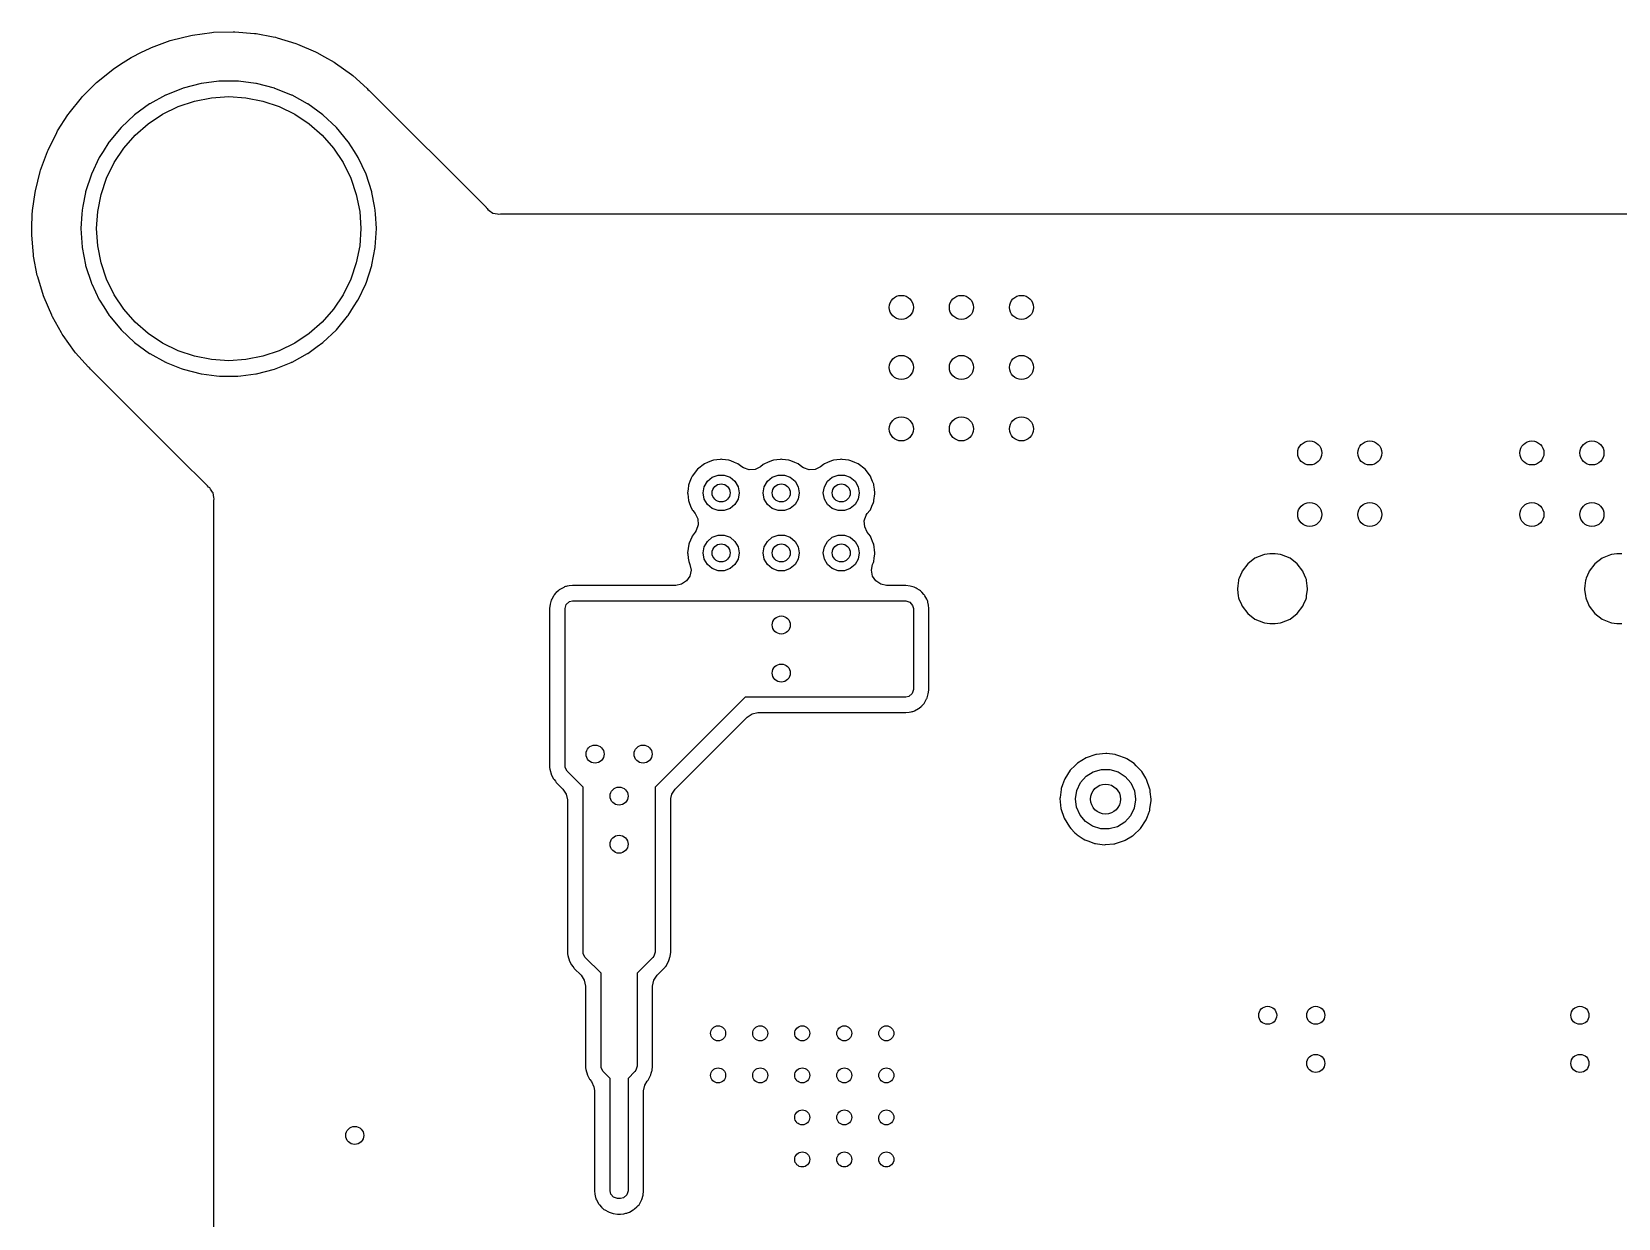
# Model space of a CAD drawing. Extents: x 0.99 to 4.24, y -7.27 to -4.02.
# Drawn here: x 1.072 to 2.112, y -4.802 to -4.024 of the extents above; entities that cross this region are included whole.
import ezdxf

# ---------------------------------------------------------------- set-up
doc = ezdxf.new("R2010")
doc.units = 0
doc.header["$MEASUREMENT"] = 0
doc.layers.add('BLACK', color=7, linetype='CONTINUOUS')

msp = doc.modelspace()

# ---------------------------------------------------------------- linework, layer by layer
at = {"layer": 'BLACK', "linetype": 'CONTINUOUS'}
for p, q in [((1.17698, -4.02661), (1.18977, -4.02487)), ((1.18977, -4.02487), (1.19084, -4.02478)), ((1.19084, -4.02478), (1.20375, -4.02443)), ((1.20375, -4.02443), (1.20482, -4.02446)), ((1.20482, -4.02446), (1.21769, -4.02551)), ((1.14328, -4.03809), (1.14926, -4.03512)), ((1.14926, -4.03512), (1.15025, -4.0347)), ((1.15025, -4.0347), (1.16236, -4.03024)), ((1.16236, -4.03024), (1.1634, -4.02993)), ((1.1634, -4.02993), (1.17592, -4.02681)), ((1.17592, -4.02681), (1.17698, -4.02661)), ((1.21769, -4.02551), (1.21876, -4.02565)), ((1.21876, -4.02565), (1.22997, -4.02781)), ((1.22997, -4.02781), (1.23143, -4.02809)), ((1.23143, -4.02809), (1.23248, -4.02835)), ((1.23248, -4.02835), (1.24482, -4.03213)), ((1.24482, -4.03213), (1.24583, -4.03251)), ((1.24583, -4.03251), (1.25769, -4.03761)), ((1.12588, -4.04834), (1.13157, -4.0447)), ((1.13157, -4.0447), (1.13676, -4.04139)), ((1.13676, -4.04139), (1.1377, -4.04086)), ((1.1377, -4.04086), (1.14328, -4.03809)), ((1.25769, -4.03761), (1.25865, -4.03809)), ((1.25865, -4.03809), (1.26355, -4.04086)), ((1.26355, -4.04086), (1.26989, -4.04444)), ((1.26989, -4.04444), (1.2708, -4.04502)), ((1.2708, -4.04502), (1.28128, -4.05255)), ((1.11495, -4.05705), (1.12501, -4.04897)), ((1.12501, -4.04897), (1.12588, -4.04834)), ((1.28128, -4.05255), (1.28212, -4.05322)), ((1.28212, -4.05322), (1.29155, -4.06168)), ((1.10502, -4.0669), (1.11414, -4.05777)), ((1.11414, -4.05777), (1.11495, -4.05705)), ((1.15929, -4.06608), (1.14918, -4.07164)), ((1.15956, -4.06593), (1.15929, -4.06608)), ((1.15929, -4.06608), (1.15929, -4.06608)), ((1.16547, -4.06359), (1.15956, -4.06593)), ((1.17058, -4.06157), (1.16547, -4.06359)), ((1.17087, -4.06146), (1.17058, -4.06157)), ((1.17058, -4.06157), (1.17058, -4.06157)), ((1.18264, -4.05843), (1.17087, -4.06146)), ((1.18295, -4.05839), (1.18264, -4.05843)), ((1.1944, -4.05695), (1.18295, -4.05839)), ((1.18295, -4.05839), (1.18295, -4.05839)), ((1.19471, -4.05691), (1.1944, -4.05695)), ((1.20687, -4.05691), (1.19471, -4.05691)), ((1.20718, -4.05695), (1.20687, -4.05691)), ((1.21862, -4.05839), (1.20718, -4.05695)), ((1.21893, -4.05843), (1.21862, -4.05839)), ((1.21862, -4.05839), (1.21862, -4.05839)), ((1.23071, -4.06146), (1.21893, -4.05843)), ((1.231, -4.06157), (1.23071, -4.06146)), ((1.23611, -4.06359), (1.231, -4.06157)), ((1.231, -4.06157), (1.231, -4.06157)), ((1.24201, -4.06593), (1.23611, -4.06359)), ((1.24229, -4.06608), (1.24201, -4.06593)), ((1.25239, -4.07164), (1.24229, -4.06608)), ((1.24229, -4.06608), (1.24229, -4.06608)), ((1.29155, -4.06168), (1.29199, -4.06234)), ((1.29199, -4.06234), (1.2928, -4.06289)), ((1.2928, -4.06289), (1.29348, -4.06356)), ((1.29348, -4.06356), (1.29352, -4.06359)), ((1.29352, -4.06359), (1.36948, -4.13955)), ((1.09621, -4.07776), (1.1043, -4.0677)), ((1.1043, -4.0677), (1.10502, -4.0669)), ((1.14891, -4.07179), (1.13907, -4.07894)), ((1.14918, -4.07164), (1.14891, -4.07179)), ((1.15748, -4.07853), (1.16764, -4.07352)), ((1.16764, -4.07352), (1.17837, -4.06988)), ((1.17837, -4.06988), (1.18948, -4.06767)), ((1.18948, -4.06767), (1.20079, -4.06693)), ((1.20079, -4.06693), (1.21209, -4.06767)), ((1.21209, -4.06767), (1.2232, -4.06988)), ((1.2232, -4.06988), (1.23393, -4.07352)), ((1.23393, -4.07352), (1.24409, -4.07853)), ((1.25267, -4.07179), (1.25239, -4.07164)), ((1.26251, -4.07894), (1.25267, -4.07179)), ((1.08863, -4.08951), (1.09539, -4.07894)), ((1.09539, -4.07894), (1.09558, -4.07864)), ((1.09558, -4.07864), (1.09621, -4.07776)), ((1.13021, -4.08726), (1.12245, -4.09663)), ((1.13907, -4.07894), (1.13021, -4.08726)), ((1.13954, -4.0923), (1.14806, -4.08483)), ((1.14806, -4.08483), (1.15748, -4.07853)), ((1.24409, -4.07853), (1.25351, -4.08483)), ((1.25351, -4.08483), (1.26203, -4.0923)), ((1.27137, -4.08726), (1.26251, -4.07894)), ((1.27912, -4.09663), (1.27137, -4.08726)), ((1.08237, -4.10202), (1.0881, -4.09045)), ((1.0881, -4.09045), (1.08863, -4.08951)), ((1.12229, -4.0969), (1.11841, -4.10301)), ((1.12245, -4.09663), (1.12229, -4.0969)), ((1.13207, -4.10082), (1.13954, -4.0923)), ((1.26203, -4.0923), (1.2695, -4.10082)), ((1.27929, -4.0969), (1.27912, -4.09663)), ((1.28317, -4.10301), (1.27929, -4.0969)), ((1.07749, -4.11512), (1.08194, -4.10301)), ((1.08194, -4.10301), (1.08237, -4.10202)), ((1.11594, -4.1069), (1.11076, -4.1179)), ((1.11841, -4.10301), (1.11594, -4.1069)), ((1.12578, -4.11024), (1.13207, -4.10082)), ((1.2695, -4.10082), (1.2758, -4.11024)), ((1.28564, -4.1069), (1.28317, -4.10301)), ((1.29081, -4.1179), (1.28564, -4.1069)), ((1.07406, -4.12868), (1.07717, -4.11615)), ((1.07717, -4.11615), (1.07749, -4.11512)), ((1.11076, -4.1179), (1.107, -4.12946)), ((1.12077, -4.1204), (1.12578, -4.11024)), ((1.2758, -4.11024), (1.28081, -4.1204)), ((1.29457, -4.12946), (1.29081, -4.1179)), ((1.07385, -4.12974), (1.07406, -4.12868)), ((1.11712, -4.13113), (1.12077, -4.1204)), ((1.28081, -4.1204), (1.28445, -4.13113)), ((1.07222, -4.14172), (1.07385, -4.12974)), ((1.10521, -4.13888), (1.10473, -4.14141)), ((1.10695, -4.12977), (1.10521, -4.13888)), ((1.107, -4.12946), (1.10695, -4.12977)), ((1.10695, -4.12977), (1.10695, -4.12977)), ((1.11491, -4.14224), (1.11712, -4.13113)), ((1.28445, -4.13113), (1.28666, -4.14224)), ((1.29463, -4.12977), (1.29457, -4.12946)), ((1.29637, -4.13888), (1.29463, -4.12977)), ((1.29463, -4.12977), (1.29463, -4.12977)), ((1.29685, -4.14141), (1.29637, -4.13888)), ((1.07176, -4.15354), (1.07202, -4.1436)), ((1.07202, -4.1436), (1.07211, -4.14252)), ((1.07211, -4.14252), (1.07222, -4.14172)), ((1.10457, -4.14388), (1.10396, -4.15354)), ((1.10471, -4.14172), (1.10457, -4.14388)), ((1.10473, -4.14141), (1.10471, -4.14172)), ((1.10471, -4.14172), (1.10471, -4.14172)), ((1.11417, -4.15354), (1.11491, -4.14224)), ((1.28666, -4.14224), (1.2874, -4.15354)), ((1.29687, -4.14172), (1.29685, -4.14141)), ((1.297, -4.14388), (1.29687, -4.14172)), ((1.29687, -4.14172), (1.29687, -4.14172)), ((1.29761, -4.15354), (1.297, -4.14388)), ((1.36948, -4.13955), (1.36951, -4.13959)), ((1.36951, -4.13959), (1.37018, -4.14027)), ((1.37018, -4.14027), (1.37073, -4.14108)), ((1.37073, -4.14108), (1.37157, -4.14164)), ((1.37157, -4.14164), (1.37157, -4.14164)), ((1.37157, -4.14164), (1.37404, -4.1433)), ((1.37404, -4.1433), (1.37697, -4.14388)), ((1.37697, -4.14388), (1.37697, -4.14388)), ((1.37697, -4.14388), (1.37795, -4.14407)), ((1.37795, -4.14407), (1.37891, -4.14388)), ((1.37891, -4.14388), (1.37987, -4.14388)), ((1.37987, -4.14388), (1.37992, -4.14388)), ((1.37992, -4.14388), (3.8563, -4.14388)), ((1.07167, -4.1565), (1.07176, -4.15354)), ((1.0717, -4.15758), (1.07167, -4.1565)), ((1.07236, -4.16568), (1.0717, -4.15758)), ((1.10396, -4.15354), (1.10473, -4.16568)), ((1.11491, -4.16485), (1.11417, -4.15354)), ((1.2874, -4.15354), (1.28666, -4.16485)), ((1.29685, -4.16568), (1.29761, -4.15354)), ((1.07275, -4.17044), (1.07236, -4.16568)), ((1.0729, -4.17151), (1.07275, -4.17044)), ((1.10473, -4.16568), (1.10478, -4.16599)), ((1.10478, -4.16599), (1.10695, -4.17732)), ((1.11712, -4.17596), (1.11491, -4.16485)), ((1.28666, -4.16485), (1.28445, -4.17596)), ((1.29463, -4.17732), (1.29679, -4.16599)), ((1.29679, -4.16599), (1.29685, -4.16568)), ((1.07533, -4.18419), (1.0729, -4.17151)), ((1.10695, -4.17732), (1.10695, -4.17732)), ((1.10695, -4.17732), (1.107, -4.17762)), ((1.107, -4.17762), (1.11076, -4.18919)), ((1.12077, -4.18669), (1.11712, -4.17596)), ((1.28445, -4.17596), (1.28081, -4.18669)), ((1.29081, -4.18919), (1.29457, -4.17762)), ((1.29457, -4.17762), (1.29463, -4.17732)), ((1.29463, -4.17732), (1.29463, -4.17732)), ((1.07559, -4.18523), (1.07533, -4.18419)), ((1.07938, -4.19757), (1.07559, -4.18523)), ((1.11076, -4.18919), (1.1109, -4.18947)), ((1.1109, -4.18947), (1.1109, -4.18947)), ((1.1109, -4.18947), (1.11098, -4.18964)), ((1.11098, -4.18964), (1.11594, -4.20019)), ((1.12578, -4.19685), (1.12077, -4.18669)), ((1.28081, -4.18669), (1.2758, -4.19685)), ((1.28564, -4.20019), (1.2906, -4.18964)), ((1.2906, -4.18964), (1.29068, -4.18947)), ((1.29068, -4.18947), (1.29081, -4.18919)), ((1.29068, -4.18947), (1.29068, -4.18947)), ((1.07975, -4.19858), (1.07938, -4.19757)), ((1.08474, -4.21019), (1.07975, -4.19858)), ((1.11594, -4.20019), (1.11611, -4.20045)), ((1.11611, -4.20045), (1.11611, -4.20045)), ((1.11611, -4.20045), (1.11887, -4.20481)), ((1.13207, -4.20627), (1.12578, -4.19685)), ((1.2758, -4.19685), (1.2695, -4.20627)), ((1.2827, -4.20481), (1.28547, -4.20045)), ((1.28547, -4.20045), (1.28564, -4.20019)), ((1.28547, -4.20045), (1.28547, -4.20045)), ((1.08485, -4.21044), (1.08474, -4.21019)), ((1.08533, -4.21141), (1.08485, -4.21044)), ((1.09122, -4.22183), (1.08533, -4.21141)), ((1.11887, -4.20481), (1.12245, -4.21046)), ((1.12245, -4.21046), (1.12265, -4.2107)), ((1.12265, -4.2107), (1.12265, -4.2107)), ((1.12265, -4.2107), (1.1229, -4.21099)), ((1.1229, -4.21099), (1.13021, -4.21982)), ((1.13954, -4.21479), (1.13207, -4.20627)), ((1.2695, -4.20627), (1.26203, -4.21479)), ((1.27137, -4.21982), (1.27868, -4.21099)), ((1.27868, -4.21099), (1.27892, -4.2107)), ((1.27892, -4.2107), (1.27912, -4.21046)), ((1.27892, -4.2107), (1.27892, -4.2107)), ((1.27912, -4.21046), (1.2827, -4.20481)), ((1.09168, -4.22264), (1.09122, -4.22183)), ((1.13021, -4.21982), (1.13907, -4.22815)), ((1.14806, -4.22226), (1.13954, -4.21479)), ((1.15748, -4.22855), (1.14806, -4.22226)), ((1.25351, -4.22226), (1.24409, -4.22855)), ((1.26203, -4.21479), (1.25351, -4.22226)), ((1.26251, -4.22815), (1.27137, -4.21982)), ((1.09226, -4.22355), (1.09168, -4.22264)), ((1.09979, -4.23403), (1.09226, -4.22355)), ((1.13907, -4.22815), (1.14891, -4.2353)), ((1.16764, -4.23356), (1.15748, -4.22855)), ((1.24409, -4.22855), (1.23393, -4.23356)), ((1.25267, -4.2353), (1.25874, -4.23088)), ((1.25874, -4.23088), (1.26251, -4.22815)), ((1.10047, -4.23487), (1.09979, -4.23403)), ((1.10893, -4.24431), (1.10047, -4.23487)), ((1.14891, -4.2353), (1.14918, -4.23545)), ((1.14918, -4.23545), (1.15929, -4.241)), ((1.15929, -4.241), (1.15929, -4.241)), ((1.15929, -4.241), (1.15956, -4.24115)), ((1.15956, -4.24115), (1.15985, -4.24127)), ((1.15985, -4.24127), (1.15985, -4.24127)), ((1.15985, -4.24127), (1.16964, -4.24514)), ((1.17837, -4.23721), (1.16764, -4.23356)), ((1.18948, -4.23942), (1.17837, -4.23721)), ((1.20079, -4.24016), (1.18948, -4.23942)), ((1.21209, -4.23942), (1.20079, -4.24016)), ((1.2232, -4.23721), (1.21209, -4.23942)), ((1.23393, -4.23356), (1.2232, -4.23721)), ((1.23194, -4.24514), (1.24172, -4.24127)), ((1.24172, -4.24127), (1.24201, -4.24115)), ((1.24172, -4.24127), (1.24172, -4.24127)), ((1.24201, -4.24115), (1.24229, -4.241)), ((1.24229, -4.241), (1.25239, -4.23545)), ((1.24229, -4.241), (1.24229, -4.241)), ((1.25239, -4.23545), (1.25267, -4.2353)), ((1.10898, -4.24426), (1.10893, -4.24431)), ((1.10908, -4.2444), (1.10898, -4.24426)), ((1.10959, -4.24474), (1.10908, -4.2444)), ((1.11013, -4.24556), (1.10959, -4.24474)), ((1.11081, -4.24624), (1.11013, -4.24556)), ((1.11084, -4.24627), (1.11081, -4.24624)), ((1.13, -4.26544), (1.11084, -4.24627)), ((1.16964, -4.24514), (1.17087, -4.24563)), ((1.17087, -4.24563), (1.18264, -4.24865)), ((1.18264, -4.24865), (1.18295, -4.24869)), ((1.18295, -4.24869), (1.18295, -4.24869)), ((1.18295, -4.24869), (1.19282, -4.24994)), ((1.19282, -4.24994), (1.19471, -4.25018)), ((1.19471, -4.25018), (1.20687, -4.25018)), ((1.20687, -4.25018), (1.20876, -4.24994)), ((1.20876, -4.24994), (1.21862, -4.24869)), ((1.21862, -4.24869), (1.21893, -4.24865)), ((1.21862, -4.24869), (1.21862, -4.24869)), ((1.21893, -4.24865), (1.23071, -4.24563)), ((1.23071, -4.24563), (1.23194, -4.24514)), ((1.16797, -4.30341), (1.13, -4.26544)), ((1.1868, -4.32223), (1.16797, -4.30341)), ((1.51732, -4.30575), (1.51465, -4.30686)), ((1.51792, -4.3055), (1.51732, -4.30575)), ((1.51732, -4.30575), (1.51732, -4.30575)), ((1.51857, -4.30542), (1.51792, -4.3055)), ((1.52297, -4.30484), (1.51857, -4.30542)), ((1.51857, -4.30542), (1.51857, -4.30542)), ((1.52362, -4.30475), (1.52297, -4.30484)), ((1.52427, -4.30484), (1.52362, -4.30475)), ((1.52867, -4.30542), (1.52427, -4.30484)), ((1.52932, -4.3055), (1.52867, -4.30542)), ((1.52867, -4.30542), (1.52867, -4.30542)), ((1.52992, -4.30575), (1.52932, -4.3055)), ((1.53246, -4.3068), (1.52992, -4.30575)), ((1.52992, -4.30575), (1.52992, -4.30575)), ((1.55669, -4.30575), (1.55402, -4.30686)), ((1.55729, -4.3055), (1.55669, -4.30575)), ((1.55669, -4.30575), (1.55669, -4.30575)), ((1.55794, -4.30542), (1.55729, -4.3055)), ((1.56234, -4.30484), (1.55794, -4.30542)), ((1.55794, -4.30542), (1.55794, -4.30542)), ((1.56299, -4.30475), (1.56234, -4.30484)), ((1.56364, -4.30484), (1.56299, -4.30475)), ((1.56804, -4.30542), (1.56364, -4.30484)), ((1.56869, -4.3055), (1.56804, -4.30542)), ((1.56804, -4.30542), (1.56804, -4.30542)), ((1.56929, -4.30575), (1.56869, -4.3055)), ((1.57183, -4.3068), (1.56929, -4.30575)), ((1.56929, -4.30575), (1.56929, -4.30575)), ((1.59606, -4.30575), (1.59339, -4.30686)), ((1.59666, -4.3055), (1.59606, -4.30575)), ((1.59606, -4.30575), (1.59606, -4.30575)), ((1.59731, -4.30542), (1.59666, -4.3055)), ((1.60172, -4.30484), (1.59731, -4.30542)), ((1.59731, -4.30542), (1.59731, -4.30542)), ((1.60236, -4.30475), (1.60172, -4.30484)), ((1.60301, -4.30484), (1.60236, -4.30475)), ((1.60741, -4.30542), (1.60301, -4.30484)), ((1.60806, -4.3055), (1.60741, -4.30542)), ((1.60741, -4.30542), (1.60741, -4.30542)), ((1.60866, -4.30575), (1.60806, -4.3055)), ((1.6112, -4.3068), (1.60866, -4.30575)), ((1.60866, -4.30575), (1.60866, -4.30575)), ((1.50455, -4.31576), (1.50402, -4.31705)), ((1.50805, -4.3112), (1.50455, -4.31576)), ((1.51261, -4.3077), (1.50805, -4.3112)), ((1.51465, -4.30686), (1.51261, -4.3077)), ((1.51772, -4.31654), (1.52157, -4.31514)), ((1.52157, -4.31514), (1.52567, -4.31514)), ((1.52567, -4.31514), (1.52953, -4.31654)), ((1.53463, -4.3077), (1.53246, -4.3068)), ((1.53724, -4.30971), (1.53463, -4.3077)), ((1.53833, -4.31043), (1.53724, -4.30971)), ((1.54201, -4.31168), (1.53833, -4.31043)), ((1.54589, -4.31143), (1.54201, -4.31168)), ((1.54937, -4.30971), (1.54589, -4.31143)), ((1.55125, -4.30827), (1.54937, -4.30971)), ((1.55198, -4.3077), (1.55125, -4.30827)), ((1.55402, -4.30686), (1.55198, -4.3077)), ((1.55709, -4.31654), (1.56094, -4.31514)), ((1.56094, -4.31514), (1.56504, -4.31514)), ((1.56504, -4.31514), (1.5689, -4.31654)), ((1.574, -4.3077), (1.57183, -4.3068)), ((1.57661, -4.30971), (1.574, -4.3077)), ((1.5777, -4.31043), (1.57661, -4.30971)), ((1.58138, -4.31168), (1.5777, -4.31043)), ((1.58526, -4.31143), (1.58138, -4.31168)), ((1.58874, -4.30971), (1.58526, -4.31143)), ((1.59062, -4.30827), (1.58874, -4.30971)), ((1.59135, -4.3077), (1.59062, -4.30827)), ((1.59339, -4.30686), (1.59135, -4.3077)), ((1.59646, -4.31654), (1.60031, -4.31514)), ((1.60031, -4.31514), (1.60441, -4.31514)), ((1.60441, -4.31514), (1.60827, -4.31654)), ((1.61337, -4.3077), (1.6112, -4.3068)), ((1.61793, -4.3112), (1.61337, -4.3077)), ((1.62143, -4.31576), (1.61793, -4.3112)), ((1.62196, -4.31705), (1.62143, -4.31576)), ((1.18683, -4.32226), (1.1868, -4.32223)), ((1.18751, -4.32294), (1.18683, -4.32226)), ((1.18833, -4.32348), (1.18751, -4.32294)), ((1.18889, -4.32432), (1.18833, -4.32348)), ((1.19026, -4.32638), (1.18889, -4.32432)), ((1.18889, -4.32432), (1.18889, -4.32432)), ((1.19054, -4.3268), (1.19026, -4.32638)), ((1.50193, -4.32432), (1.5016, -4.32677)), ((1.50227, -4.32172), (1.50193, -4.32432)), ((1.50235, -4.32107), (1.50227, -4.32172)), ((1.50227, -4.32172), (1.50227, -4.32172)), ((1.50306, -4.31938), (1.50235, -4.32107)), ((1.50402, -4.31705), (1.50306, -4.31938)), ((1.51181, -4.32677), (1.51252, -4.32273)), ((1.51252, -4.32273), (1.51457, -4.31918)), ((1.51457, -4.31918), (1.51772, -4.31654)), ((1.52953, -4.31654), (1.53267, -4.31918)), ((1.53267, -4.31918), (1.53472, -4.32273)), ((1.53472, -4.32273), (1.53543, -4.32677)), ((1.55118, -4.32677), (1.55189, -4.32273)), ((1.55189, -4.32273), (1.55394, -4.31918)), ((1.55394, -4.31918), (1.55709, -4.31654)), ((1.5689, -4.31654), (1.57204, -4.31918)), ((1.57204, -4.31918), (1.57409, -4.32273)), ((1.57409, -4.32273), (1.5748, -4.32677)), ((1.59055, -4.32677), (1.59126, -4.32273)), ((1.59126, -4.32273), (1.59331, -4.31918)), ((1.59331, -4.31918), (1.59646, -4.31654)), ((1.60827, -4.31654), (1.61141, -4.31918)), ((1.61141, -4.31918), (1.61346, -4.32273)), ((1.61346, -4.32273), (1.61417, -4.32677)), ((1.62293, -4.31938), (1.62196, -4.31705)), ((1.62363, -4.32107), (1.62293, -4.31938)), ((1.62372, -4.32172), (1.62363, -4.32107)), ((1.62406, -4.32432), (1.62372, -4.32172)), ((1.62372, -4.32172), (1.62372, -4.32172)), ((1.62438, -4.32677), (1.62406, -4.32432)), ((1.19112, -4.32972), (1.19054, -4.3268)), ((1.19132, -4.33071), (1.19112, -4.32972)), ((1.19112, -4.32972), (1.19112, -4.32972)), ((1.19112, -4.33268), (1.19113, -4.33263)), ((1.19112, -4.72942), (1.19112, -4.33268)), ((1.19113, -4.33167), (1.19132, -4.33071)), ((1.19113, -4.33263), (1.19113, -4.33167)), ((1.5016, -4.32677), (1.50169, -4.32742)), ((1.50169, -4.32742), (1.50226, -4.33179)), ((1.50226, -4.33179), (1.50235, -4.33247)), ((1.50235, -4.33247), (1.5026, -4.33307)), ((1.5026, -4.33307), (1.5026, -4.33307)), ((1.5026, -4.33307), (1.50359, -4.33545)), ((1.50359, -4.33545), (1.50455, -4.33778)), ((1.51252, -4.33081), (1.51181, -4.32677)), ((1.51457, -4.33436), (1.51252, -4.33081)), ((1.51772, -4.337), (1.51457, -4.33436)), ((1.53267, -4.33436), (1.52953, -4.337)), ((1.53472, -4.33081), (1.53267, -4.33436)), ((1.53543, -4.32677), (1.53472, -4.33081)), ((1.55189, -4.33081), (1.55118, -4.32677)), ((1.55394, -4.33436), (1.55189, -4.33081)), ((1.55709, -4.337), (1.55394, -4.33436)), ((1.57204, -4.33436), (1.5689, -4.337)), ((1.57409, -4.33081), (1.57204, -4.33436)), ((1.5748, -4.32677), (1.57409, -4.33081)), ((1.59126, -4.33081), (1.59055, -4.32677)), ((1.59331, -4.33436), (1.59126, -4.33081)), ((1.59646, -4.337), (1.59331, -4.33436)), ((1.61141, -4.33436), (1.60827, -4.337)), ((1.61346, -4.33081), (1.61141, -4.33436)), ((1.61417, -4.32677), (1.61346, -4.33081)), ((1.62143, -4.33778), (1.6224, -4.33545)), ((1.6224, -4.33545), (1.62338, -4.33307)), ((1.62338, -4.33307), (1.62363, -4.33247)), ((1.62338, -4.33307), (1.62338, -4.33307)), ((1.62363, -4.33247), (1.62372, -4.33179)), ((1.62372, -4.33179), (1.6243, -4.32742)), ((1.6243, -4.32742), (1.62438, -4.32677)), ((1.50455, -4.33778), (1.50495, -4.3383)), ((1.50495, -4.3383), (1.50656, -4.34039)), ((1.50656, -4.34039), (1.50828, -4.34388)), ((1.50828, -4.34388), (1.50853, -4.34776)), ((1.52157, -4.3384), (1.51772, -4.337)), ((1.52567, -4.3384), (1.52157, -4.3384)), ((1.52953, -4.337), (1.52567, -4.3384)), ((1.56094, -4.3384), (1.55709, -4.337)), ((1.56504, -4.3384), (1.56094, -4.3384)), ((1.5689, -4.337), (1.56504, -4.3384)), ((1.60031, -4.3384), (1.59646, -4.337)), ((1.60441, -4.3384), (1.60031, -4.3384)), ((1.60827, -4.337), (1.60441, -4.3384)), ((1.61745, -4.34516), (1.6187, -4.34148)), ((1.61771, -4.34903), (1.61745, -4.34516)), ((1.6187, -4.34148), (1.61943, -4.34039)), ((1.61943, -4.34039), (1.62103, -4.3383)), ((1.62103, -4.3383), (1.62143, -4.33778)), ((1.5043, -4.35574), (1.50268, -4.35966)), ((1.50455, -4.35513), (1.5043, -4.35574)), ((1.50656, -4.35252), (1.50455, -4.35513)), ((1.50728, -4.35144), (1.50656, -4.35252)), ((1.50853, -4.34776), (1.50728, -4.35144)), ((1.51457, -4.35855), (1.51772, -4.35591)), ((1.51772, -4.35591), (1.52157, -4.35451)), ((1.52157, -4.35451), (1.52567, -4.35451)), ((1.52567, -4.35451), (1.52953, -4.35591)), ((1.52953, -4.35591), (1.53267, -4.35855)), ((1.55394, -4.35855), (1.55709, -4.35591)), ((1.55709, -4.35591), (1.56094, -4.35451)), ((1.56094, -4.35451), (1.56504, -4.35451)), ((1.56504, -4.35451), (1.5689, -4.35591)), ((1.5689, -4.35591), (1.57204, -4.35855)), ((1.59331, -4.35855), (1.59646, -4.35591)), ((1.59646, -4.35591), (1.60031, -4.35451)), ((1.60031, -4.35451), (1.60441, -4.35451)), ((1.60441, -4.35451), (1.60827, -4.35591)), ((1.60827, -4.35591), (1.61141, -4.35855)), ((1.61943, -4.35252), (1.61771, -4.34903)), ((1.62143, -4.35513), (1.61943, -4.35252)), ((1.62168, -4.35574), (1.62143, -4.35513)), ((1.62331, -4.35966), (1.62168, -4.35574)), ((1.50235, -4.36044), (1.5016, -4.36614)), ((1.5016, -4.36614), (1.50169, -4.36679)), ((1.50169, -4.36679), (1.50206, -4.36965)), ((1.50268, -4.35966), (1.50235, -4.36044)), ((1.51181, -4.36614), (1.51252, -4.3621)), ((1.51252, -4.37018), (1.51181, -4.36614)), ((1.51252, -4.3621), (1.51457, -4.35855)), ((1.53267, -4.35855), (1.53472, -4.3621)), ((1.53472, -4.3621), (1.53543, -4.36614)), ((1.53543, -4.36614), (1.53472, -4.37018)), ((1.55118, -4.36614), (1.55189, -4.3621)), ((1.55189, -4.37018), (1.55118, -4.36614)), ((1.55189, -4.3621), (1.55394, -4.35855)), ((1.57204, -4.35855), (1.57409, -4.3621)), ((1.57409, -4.3621), (1.5748, -4.36614)), ((1.5748, -4.36614), (1.57409, -4.37018)), ((1.59055, -4.36614), (1.59126, -4.3621)), ((1.59126, -4.37018), (1.59055, -4.36614)), ((1.59126, -4.3621), (1.59331, -4.35855)), ((1.61141, -4.35855), (1.61346, -4.3621)), ((1.61346, -4.3621), (1.61417, -4.36614)), ((1.61417, -4.36614), (1.61346, -4.37018)), ((1.62363, -4.36044), (1.62331, -4.35966)), ((1.62438, -4.36614), (1.62363, -4.36044)), ((1.62392, -4.36965), (1.6243, -4.36679)), ((1.6243, -4.36679), (1.62438, -4.36614)), ((1.87908, -4.36735), (1.87353, -4.36965)), ((1.87973, -4.36726), (1.87908, -4.36735)), ((1.88322, -4.3668), (1.87973, -4.36726)), ((1.87973, -4.36726), (1.87973, -4.36726)), ((1.88354, -4.36676), (1.88322, -4.3668)), ((1.88322, -4.3668), (1.88322, -4.3668)), ((1.88653, -4.36676), (1.88354, -4.36676)), ((1.88686, -4.3668), (1.88653, -4.36676)), ((1.89035, -4.36726), (1.88686, -4.3668)), ((1.88686, -4.3668), (1.88686, -4.3668)), ((1.891, -4.36735), (1.89035, -4.36726)), ((1.89035, -4.36726), (1.89035, -4.36726)), ((1.89655, -4.36965), (1.891, -4.36735)), ((2.10664, -4.36735), (2.10109, -4.36965)), ((2.10729, -4.36726), (2.10664, -4.36735)), ((2.11078, -4.3668), (2.10729, -4.36726)), ((2.10729, -4.36726), (2.10729, -4.36726)), ((2.1111, -4.36676), (2.11078, -4.3668)), ((2.11078, -4.3668), (2.11078, -4.3668)), ((2.11409, -4.36676), (2.1111, -4.36676)), ((1.50206, -4.36965), (1.50235, -4.37184)), ((1.50235, -4.37184), (1.5026, -4.37244)), ((1.5026, -4.37244), (1.5031, -4.37365)), ((1.5031, -4.37365), (1.50386, -4.37746)), ((1.50386, -4.37746), (1.5031, -4.38127)), ((1.51457, -4.37373), (1.51252, -4.37018)), ((1.51772, -4.37637), (1.51457, -4.37373)), ((1.52157, -4.37777), (1.51772, -4.37637)), ((1.52567, -4.37777), (1.52157, -4.37777)), ((1.52953, -4.37637), (1.52567, -4.37777)), ((1.53267, -4.37373), (1.52953, -4.37637)), ((1.53472, -4.37018), (1.53267, -4.37373)), ((1.55394, -4.37373), (1.55189, -4.37018)), ((1.55709, -4.37637), (1.55394, -4.37373)), ((1.56094, -4.37777), (1.55709, -4.37637)), ((1.56504, -4.37777), (1.56094, -4.37777)), ((1.5689, -4.37637), (1.56504, -4.37777)), ((1.57204, -4.37373), (1.5689, -4.37637)), ((1.57409, -4.37018), (1.57204, -4.37373)), ((1.59331, -4.37373), (1.59126, -4.37018)), ((1.59646, -4.37637), (1.59331, -4.37373)), ((1.60031, -4.37777), (1.59646, -4.37637)), ((1.60441, -4.37777), (1.60031, -4.37777)), ((1.60827, -4.37637), (1.60441, -4.37777)), ((1.61141, -4.37373), (1.60827, -4.37637)), ((1.61346, -4.37018), (1.61141, -4.37373)), ((1.62212, -4.37746), (1.62288, -4.37365)), ((1.62288, -4.38127), (1.62212, -4.37746)), ((1.62288, -4.37365), (1.62338, -4.37244)), ((1.62338, -4.37244), (1.62363, -4.37184)), ((1.62363, -4.37184), (1.62392, -4.36965)), ((1.86511, -4.37807), (1.86486, -4.37867)), ((1.86877, -4.3733), (1.86511, -4.37807)), ((1.87353, -4.36965), (1.86877, -4.3733)), ((1.90131, -4.3733), (1.89655, -4.36965)), ((1.90497, -4.37807), (1.90131, -4.3733)), ((1.90522, -4.37867), (1.90497, -4.37807)), ((2.09267, -4.37807), (2.09242, -4.37867)), ((2.09633, -4.3733), (2.09267, -4.37807)), ((2.10109, -4.36965), (2.09633, -4.3733)), ((1.42039, -4.3887), (1.41789, -4.39012)), ((1.42093, -4.38839), (1.42039, -4.3887)), ((1.42039, -4.3887), (1.42039, -4.3887)), ((1.42153, -4.38823), (1.42093, -4.38839)), ((1.42168, -4.38819), (1.42153, -4.38823)), ((1.42153, -4.38823), (1.42153, -4.38823)), ((1.42199, -4.3881), (1.42168, -4.38819)), ((1.42212, -4.38807), (1.42199, -4.3881)), ((1.42276, -4.38794), (1.42212, -4.38807)), ((1.42212, -4.38807), (1.42212, -4.38807)), ((1.42405, -4.38765), (1.42276, -4.38794)), ((1.42622, -4.38742), (1.42405, -4.38765)), ((1.4939, -4.38742), (1.42622, -4.38742)), ((1.49771, -4.38666), (1.4939, -4.38742)), ((1.50094, -4.3845), (1.49771, -4.38666)), ((1.5031, -4.38127), (1.50094, -4.3845)), ((1.62504, -4.3845), (1.62288, -4.38127)), ((1.62827, -4.38666), (1.62504, -4.3845)), ((1.63208, -4.38742), (1.62827, -4.38666)), ((1.64465, -4.38742), (1.63208, -4.38742)), ((1.64752, -4.38784), (1.64465, -4.38742)), ((1.65021, -4.38862), (1.64752, -4.38784)), ((1.65064, -4.38885), (1.65021, -4.38862)), ((1.65142, -4.38926), (1.65064, -4.38885)), ((1.65064, -4.38885), (1.65064, -4.38885)), ((1.86228, -4.38765), (1.86203, -4.38958)), ((1.86273, -4.38427), (1.86228, -4.38765)), ((1.86281, -4.38362), (1.86273, -4.38427)), ((1.86273, -4.38427), (1.86273, -4.38427)), ((1.86316, -4.38277), (1.86281, -4.38362)), ((1.86486, -4.37867), (1.86316, -4.38277)), ((1.90692, -4.38277), (1.90522, -4.37867)), ((1.90727, -4.38362), (1.90692, -4.38277)), ((1.90735, -4.38427), (1.90727, -4.38362)), ((1.9078, -4.38765), (1.90735, -4.38427)), ((1.90735, -4.38427), (1.90735, -4.38427)), ((1.90805, -4.38958), (1.9078, -4.38765)), ((2.08984, -4.38765), (2.08959, -4.38958)), ((2.09029, -4.38427), (2.08984, -4.38765)), ((2.09037, -4.38362), (2.09029, -4.38427)), ((2.09029, -4.38427), (2.09029, -4.38427)), ((2.09072, -4.38277), (2.09037, -4.38362)), ((2.09242, -4.37867), (2.09072, -4.38277)), ((1.41224, -4.39704), (1.41146, -4.39972)), ((1.41252, -4.39652), (1.41224, -4.39704)), ((1.41362, -4.3944), (1.41252, -4.39652)), ((1.41409, -4.39351), (1.41362, -4.3944)), ((1.41513, -4.39243), (1.41409, -4.39351)), ((1.4152, -4.39236), (1.41513, -4.39243)), ((1.41536, -4.3922), (1.4152, -4.39236)), ((1.4152, -4.39236), (1.4152, -4.39236)), ((1.41552, -4.39205), (1.41536, -4.3922)), ((1.41553, -4.39205), (1.41552, -4.39205)), ((1.4171, -4.39069), (1.41553, -4.39205)), ((1.41747, -4.39036), (1.4171, -4.39069)), ((1.41789, -4.39012), (1.41747, -4.39036)), ((1.41789, -4.39012), (1.41789, -4.39012)), ((1.42205, -4.39992), (1.42416, -4.39809)), ((1.42416, -4.39809), (1.42622, -4.39764)), ((1.42622, -4.39764), (1.64465, -4.39764)), ((1.64465, -4.39764), (1.64733, -4.39843)), ((1.64733, -4.39843), (1.64916, -4.40054)), ((1.65203, -4.38958), (1.65142, -4.38926)), ((1.65374, -4.39047), (1.65203, -4.38958)), ((1.65425, -4.39096), (1.65374, -4.39047)), ((1.65489, -4.39158), (1.65425, -4.39096)), ((1.65425, -4.39096), (1.65425, -4.39096)), ((1.65505, -4.39173), (1.65489, -4.39158)), ((1.65489, -4.39158), (1.65489, -4.39158)), ((1.65519, -4.3919), (1.65505, -4.39173)), ((1.65656, -4.39348), (1.65519, -4.3919)), ((1.65519, -4.3919), (1.65519, -4.3919)), ((1.65688, -4.39385), (1.65656, -4.39348)), ((1.65712, -4.39427), (1.65688, -4.39385)), ((1.65841, -4.39653), (1.65712, -4.39427)), ((1.65712, -4.39427), (1.65712, -4.39427)), ((1.65885, -4.39731), (1.65841, -4.39653)), ((1.65902, -4.39791), (1.65885, -4.39731)), ((1.65906, -4.39806), (1.65902, -4.39791)), ((1.65902, -4.39791), (1.65902, -4.39791)), ((1.65914, -4.39837), (1.65906, -4.39806)), ((1.65959, -4.40043), (1.65914, -4.39837)), ((1.86203, -4.38958), (1.86211, -4.39022)), ((1.86211, -4.39022), (1.86264, -4.39422)), ((1.86264, -4.39422), (1.86281, -4.39553)), ((1.86281, -4.39553), (1.86306, -4.39614)), ((1.86306, -4.39614), (1.86306, -4.39614)), ((1.86306, -4.39614), (1.86462, -4.39989)), ((1.90546, -4.39989), (1.90702, -4.39614)), ((1.90702, -4.39614), (1.90727, -4.39553)), ((1.90702, -4.39614), (1.90702, -4.39614)), ((1.90727, -4.39553), (1.90744, -4.39422)), ((1.90744, -4.39422), (1.90797, -4.39022)), ((1.90797, -4.39022), (1.90805, -4.38958)), ((2.08959, -4.38958), (2.08967, -4.39022)), ((2.08967, -4.39022), (2.0902, -4.39422)), ((2.0902, -4.39422), (2.09037, -4.39553)), ((2.09037, -4.39553), (2.09062, -4.39614)), ((2.09062, -4.39614), (2.09062, -4.39614)), ((2.09062, -4.39614), (2.09218, -4.39989)), ((1.41146, -4.39972), (1.41104, -4.4026)), ((1.41104, -4.4026), (1.41104, -4.50582)), ((1.42126, -4.4026), (1.42205, -4.39992)), ((1.42126, -4.50582), (1.42126, -4.4026)), ((1.64916, -4.40054), (1.64961, -4.4026)), ((1.64961, -4.4026), (1.64961, -4.45567)), ((1.65982, -4.4026), (1.65959, -4.40043)), ((1.65982, -4.45567), (1.65982, -4.4026)), ((1.86462, -4.39989), (1.86511, -4.40108)), ((1.86511, -4.40108), (1.86877, -4.40585)), ((1.86877, -4.40585), (1.87353, -4.4095)), ((1.87353, -4.4095), (1.87908, -4.4118)), ((1.891, -4.4118), (1.89655, -4.4095)), ((1.89655, -4.4095), (1.90131, -4.40585)), ((1.90131, -4.40585), (1.90497, -4.40108)), ((1.90497, -4.40108), (1.90546, -4.39989)), ((2.09218, -4.39989), (2.09267, -4.40108)), ((2.09267, -4.40108), (2.09633, -4.40585)), ((2.09633, -4.40585), (2.10109, -4.4095)), ((2.10109, -4.4095), (2.10664, -4.4118)), ((1.87908, -4.4118), (1.87973, -4.41189)), ((1.87973, -4.41189), (1.87973, -4.41189)), ((1.87973, -4.41189), (1.88322, -4.41235)), ((1.88322, -4.41235), (1.88322, -4.41235)), ((1.88322, -4.41235), (1.88354, -4.41239)), ((1.88354, -4.41239), (1.88653, -4.41239)), ((1.88653, -4.41239), (1.88686, -4.41235)), ((1.88686, -4.41235), (1.89035, -4.41189)), ((1.88686, -4.41235), (1.88686, -4.41235)), ((1.89035, -4.41189), (1.891, -4.4118)), ((1.89035, -4.41189), (1.89035, -4.41189)), ((2.10664, -4.4118), (2.10729, -4.41189)), ((2.10729, -4.41189), (2.10729, -4.41189)), ((2.10729, -4.41189), (2.11078, -4.41235)), ((2.11078, -4.41235), (2.11078, -4.41235)), ((2.11078, -4.41235), (2.1111, -4.41239)), ((2.1111, -4.41239), (2.11409, -4.41239)), ((1.53937, -4.46063), (1.48031, -4.51969)), ((1.64465, -4.46063), (1.53937, -4.46063)), ((1.64671, -4.46018), (1.64465, -4.46063)), ((1.64882, -4.45835), (1.64671, -4.46018)), ((1.64961, -4.45567), (1.64882, -4.45835)), ((1.65829, -4.46186), (1.65839, -4.46166)), ((1.65839, -4.46166), (1.65862, -4.46123)), ((1.65839, -4.46166), (1.65839, -4.46166)), ((1.65862, -4.46123), (1.65941, -4.45855)), ((1.65941, -4.45855), (1.65976, -4.45613)), ((1.65976, -4.45613), (1.65977, -4.45602)), ((1.65977, -4.45602), (1.65982, -4.45567)), ((1.54068, -4.47376), (1.54392, -4.4716)), ((1.54392, -4.4716), (1.54773, -4.47085)), ((1.54773, -4.47085), (1.64465, -4.47085)), ((1.64465, -4.47085), (1.64682, -4.47061)), ((1.64682, -4.47061), (1.64811, -4.47033)), ((1.64811, -4.47033), (1.64875, -4.47019)), ((1.64875, -4.47019), (1.64888, -4.47016)), ((1.64875, -4.47019), (1.64875, -4.47019)), ((1.64888, -4.47016), (1.64922, -4.47007)), ((1.64922, -4.47007), (1.64933, -4.47004)), ((1.64933, -4.47004), (1.64993, -4.46988)), ((1.64933, -4.47004), (1.64933, -4.47004)), ((1.64993, -4.46988), (1.65047, -4.46957)), ((1.65047, -4.46957), (1.65297, -4.46814)), ((1.65047, -4.46957), (1.65047, -4.46957)), ((1.65297, -4.46814), (1.6534, -4.4679)), ((1.65297, -4.46814), (1.65297, -4.46814)), ((1.6534, -4.4679), (1.65472, -4.46675)), ((1.65472, -4.46675), (1.65534, -4.46622)), ((1.65534, -4.46622), (1.65551, -4.46607)), ((1.65534, -4.46622), (1.65534, -4.46622)), ((1.65551, -4.46607), (1.65566, -4.46591)), ((1.65566, -4.46591), (1.65628, -4.46527)), ((1.65566, -4.46591), (1.65566, -4.46591)), ((1.65628, -4.46527), (1.65677, -4.46476)), ((1.65628, -4.46527), (1.65628, -4.46527)), ((1.65677, -4.46476), (1.65829, -4.46186)), ((1.49345, -4.521), (1.54068, -4.47376)), ((1.76286, -4.50051), (1.75719, -4.504)), ((1.76917, -4.49836), (1.76286, -4.50051)), ((1.76973, -4.49831), (1.76917, -4.49836)), ((1.77356, -4.4979), (1.76973, -4.49831)), ((1.76973, -4.49831), (1.76973, -4.49831)), ((1.7758, -4.49767), (1.77356, -4.4979)), ((1.77635, -4.49773), (1.7758, -4.49767)), ((1.78186, -4.49839), (1.77635, -4.49773)), ((1.77635, -4.49773), (1.77635, -4.49773)), ((1.78242, -4.49846), (1.78186, -4.49839)), ((1.78186, -4.49839), (1.78186, -4.49839)), ((1.78294, -4.49864), (1.78242, -4.49846)), ((1.78355, -4.49886), (1.78294, -4.49864)), ((1.78294, -4.49864), (1.78294, -4.49864)), ((1.78869, -4.50069), (1.78355, -4.49886)), ((1.78916, -4.50099), (1.78869, -4.50069)), ((1.7895, -4.5012), (1.78916, -4.50099)), ((1.78916, -4.50099), (1.78916, -4.50099)), ((1.79432, -4.50426), (1.7895, -4.5012)), ((1.41104, -4.50582), (1.4111, -4.50691)), ((1.4111, -4.50691), (1.41122, -4.50797)), ((1.41122, -4.50797), (1.41241, -4.51177)), ((1.41241, -4.51177), (1.41375, -4.51422)), ((1.42137, -4.50687), (1.42126, -4.50582)), ((1.42271, -4.50933), (1.42137, -4.50687)), ((1.43307, -4.51969), (1.42271, -4.50933)), ((1.75243, -4.50867), (1.74882, -4.51427)), ((1.7556, -4.50556), (1.75243, -4.50867)), ((1.75679, -4.50439), (1.7556, -4.50556)), ((1.75719, -4.504), (1.75679, -4.50439)), ((1.75679, -4.50439), (1.75679, -4.50439)), ((1.75914, -4.51675), (1.76283, -4.51257)), ((1.76283, -4.51257), (1.76755, -4.50959)), ((1.76755, -4.50959), (1.77292, -4.50806)), ((1.77292, -4.50806), (1.7785, -4.50809)), ((1.7785, -4.50809), (1.78385, -4.50969)), ((1.78385, -4.50969), (1.78853, -4.51273)), ((1.78853, -4.51273), (1.79217, -4.51695)), ((1.79573, -4.50569), (1.79432, -4.50426)), ((1.79831, -4.50828), (1.79573, -4.50569)), ((1.79902, -4.50899), (1.79831, -4.50828)), ((1.79931, -4.50946), (1.79902, -4.50899)), ((1.80209, -4.51391), (1.79931, -4.50946)), ((1.41375, -4.51422), (1.41406, -4.51464)), ((1.41406, -4.51464), (1.41495, -4.51584)), ((1.41495, -4.51584), (1.41549, -4.51655)), ((1.41549, -4.51655), (1.41994, -4.521)), ((1.41994, -4.521), (1.4221, -4.52423)), ((1.43307, -4.62787), (1.43307, -4.51969)), ((1.48031, -4.51969), (1.48031, -4.62787)), ((1.49129, -4.52423), (1.49345, -4.521)), ((1.74645, -4.52118), (1.74578, -4.52648)), ((1.74654, -4.52053), (1.74645, -4.52118)), ((1.7474, -4.51814), (1.74654, -4.52053)), ((1.74862, -4.51479), (1.7474, -4.51814)), ((1.74882, -4.51427), (1.74862, -4.51479)), ((1.74862, -4.51479), (1.74862, -4.51479)), ((1.75591, -4.52732), (1.75677, -4.5218)), ((1.75677, -4.5218), (1.75914, -4.51675)), ((1.79217, -4.51695), (1.79448, -4.52203)), ((1.79448, -4.52203), (1.79528, -4.52756)), ((1.80255, -4.51464), (1.80209, -4.51391)), ((1.80474, -4.52094), (1.80255, -4.51464)), ((1.8048, -4.52149), (1.80474, -4.52094)), ((1.80495, -4.52285), (1.8048, -4.52149)), ((1.8048, -4.52149), (1.8048, -4.52149)), ((1.80548, -4.52756), (1.80495, -4.52285)), ((1.4221, -4.52423), (1.42285, -4.52804)), ((1.42285, -4.52804), (1.42285, -4.62787)), ((1.49053, -4.52804), (1.49071, -4.52714)), ((1.49053, -4.62787), (1.49053, -4.52804)), ((1.49071, -4.52714), (1.49129, -4.52423)), ((1.74578, -4.52648), (1.7457, -4.52714)), ((1.7457, -4.52714), (1.74635, -4.53377)), ((1.74635, -4.53377), (1.74845, -4.5401)), ((1.75663, -4.53285), (1.75591, -4.52732)), ((1.75888, -4.53796), (1.75663, -4.53285)), ((1.79434, -4.53354), (1.79191, -4.53857)), ((1.79527, -4.52804), (1.79434, -4.53354)), ((1.79528, -4.52756), (1.79527, -4.52804)), ((1.80454, -4.53499), (1.80472, -4.53377)), ((1.80472, -4.53377), (1.80543, -4.5287)), ((1.80543, -4.5287), (1.80547, -4.52839)), ((1.80543, -4.5287), (1.80543, -4.5287)), ((1.80547, -4.52839), (1.80548, -4.52756)), ((1.74845, -4.5401), (1.75191, -4.5458)), ((1.76247, -4.54223), (1.75888, -4.53796)), ((1.76712, -4.54533), (1.76247, -4.54223)), ((1.78816, -4.5427), (1.78341, -4.54563)), ((1.79191, -4.53857), (1.78816, -4.5427)), ((1.79849, -4.54677), (1.80218, -4.54122)), ((1.80218, -4.54122), (1.80304, -4.53895)), ((1.80304, -4.53895), (1.80435, -4.53551)), ((1.80435, -4.53551), (1.80454, -4.53499)), ((1.80435, -4.53551), (1.80435, -4.53551)), ((1.75191, -4.5458), (1.75285, -4.54677)), ((1.75285, -4.54677), (1.75556, -4.54958)), ((1.75556, -4.54958), (1.75654, -4.55059)), ((1.75654, -4.55059), (1.757, -4.5509)), ((1.757, -4.5509), (1.757, -4.5509)), ((1.757, -4.5509), (1.76098, -4.5535)), ((1.76098, -4.5535), (1.76211, -4.55424)), ((1.76211, -4.55424), (1.76403, -4.55495)), ((1.76403, -4.55495), (1.76784, -4.55637)), ((1.77244, -4.54699), (1.76712, -4.54533)), ((1.77802, -4.54709), (1.77244, -4.54699)), ((1.78341, -4.54563), (1.77802, -4.54709)), ((1.78213, -4.55667), (1.78741, -4.55495)), ((1.78741, -4.55495), (1.78794, -4.55478)), ((1.78741, -4.55495), (1.78741, -4.55495)), ((1.78794, -4.55478), (1.78842, -4.5545)), ((1.78842, -4.5545), (1.79319, -4.55165)), ((1.78842, -4.5545), (1.78842, -4.5545)), ((1.79319, -4.55165), (1.79366, -4.55137)), ((1.79366, -4.55137), (1.7943, -4.55076)), ((1.7943, -4.55076), (1.79809, -4.54716)), ((1.79809, -4.54716), (1.79849, -4.54677)), ((1.76784, -4.55637), (1.76784, -4.55637)), ((1.76784, -4.55637), (1.76836, -4.55656)), ((1.76836, -4.55656), (1.76891, -4.55664)), ((1.76891, -4.55664), (1.76891, -4.55664)), ((1.76891, -4.55664), (1.77023, -4.55681)), ((1.77023, -4.55681), (1.77496, -4.55745)), ((1.77496, -4.55745), (1.77552, -4.55739)), ((1.77552, -4.55739), (1.78105, -4.55689)), ((1.77552, -4.55739), (1.77552, -4.55739)), ((1.78105, -4.55689), (1.7816, -4.55684)), ((1.78105, -4.55689), (1.78105, -4.55689)), ((1.7816, -4.55684), (1.78213, -4.55667)), ((1.78213, -4.55667), (1.78213, -4.55667)), ((1.42285, -4.62787), (1.42286, -4.628)), ((1.42286, -4.628), (1.42286, -4.628)), ((1.42286, -4.628), (1.4229, -4.62865)), ((1.43318, -4.62892), (1.43307, -4.62787)), ((1.48031, -4.62787), (1.47953, -4.63055)), ((1.49012, -4.63074), (1.49053, -4.62787)), ((1.4229, -4.62865), (1.42291, -4.62896)), ((1.42291, -4.62896), (1.42303, -4.63001)), ((1.42303, -4.63001), (1.42422, -4.63382)), ((1.42422, -4.63382), (1.42556, -4.63627)), ((1.42556, -4.63627), (1.42636, -4.63734)), ((1.42636, -4.63734), (1.42694, -4.63812)), ((1.42694, -4.63812), (1.4273, -4.6386)), ((1.4273, -4.6386), (1.43175, -4.64305)), ((1.43452, -4.63137), (1.43318, -4.62892)), ((1.44488, -4.64173), (1.43452, -4.63137)), ((1.47886, -4.63137), (1.4685, -4.64173)), ((1.47953, -4.63055), (1.47886, -4.63137)), ((1.48164, -4.64305), (1.48609, -4.6386)), ((1.48609, -4.6386), (1.48682, -4.63779)), ((1.48682, -4.63779), (1.48691, -4.63767)), ((1.48691, -4.63767), (1.48718, -4.63734)), ((1.48718, -4.63734), (1.48748, -4.63696)), ((1.48718, -4.63734), (1.48718, -4.63734)), ((1.48748, -4.63696), (1.48933, -4.63343)), ((1.48933, -4.63343), (1.48955, -4.63269)), ((1.48955, -4.63269), (1.49002, -4.63109)), ((1.49002, -4.63109), (1.49012, -4.63074)), ((1.43175, -4.64305), (1.43391, -4.64628)), ((1.43391, -4.64628), (1.43467, -4.65009)), ((1.44488, -4.70267), (1.44488, -4.64173)), ((1.4685, -4.64173), (1.4685, -4.70267)), ((1.47872, -4.65009), (1.47948, -4.64628)), ((1.47948, -4.64628), (1.48164, -4.64305)), ((1.43467, -4.65009), (1.43467, -4.70267)), ((1.47872, -4.70267), (1.47872, -4.65009)), ((1.43467, -4.70267), (1.43472, -4.70376)), ((1.43472, -4.70376), (1.43484, -4.70482)), ((1.43484, -4.70482), (1.43603, -4.70862)), ((1.43603, -4.70862), (1.43737, -4.71107)), ((1.43737, -4.71107), (1.43758, -4.71136)), ((1.43758, -4.71136), (1.43758, -4.71136)), ((1.43758, -4.71136), (1.43858, -4.7127)), ((1.445, -4.70372), (1.44488, -4.70267)), ((1.44633, -4.70618), (1.445, -4.70372)), ((1.45079, -4.71063), (1.44633, -4.70618)), ((1.45079, -4.78441), (1.45079, -4.71063)), ((1.46705, -4.70618), (1.4626, -4.71063)), ((1.4626, -4.71063), (1.4626, -4.78441)), ((1.46772, -4.70535), (1.46705, -4.70618)), ((1.4685, -4.70267), (1.46772, -4.70535)), ((1.47567, -4.71176), (1.47752, -4.70823)), ((1.47752, -4.70823), (1.47779, -4.70731)), ((1.47779, -4.70731), (1.47821, -4.70589)), ((1.47821, -4.70589), (1.47831, -4.70555)), ((1.47831, -4.70555), (1.47872, -4.70267)), ((1.43858, -4.7127), (1.44026, -4.7162)), ((1.44026, -4.7162), (1.44057, -4.71867)), ((1.44057, -4.71867), (1.44057, -4.78441)), ((1.47281, -4.71882), (1.47357, -4.71501)), ((1.47281, -4.78441), (1.47281, -4.71882)), ((1.47357, -4.71501), (1.47502, -4.71257)), ((1.47502, -4.71257), (1.47536, -4.71214)), ((1.47536, -4.71214), (1.47567, -4.71176)), ((1.47536, -4.71214), (1.47536, -4.71214)), ((1.19112, -4.93283), (1.19112, -4.72942)), ((1.44057, -4.78441), (1.4408, -4.78658)), ((1.4408, -4.78658), (1.44125, -4.78864)), ((1.44125, -4.78864), (1.44129, -4.78877)), ((1.44129, -4.78877), (1.44137, -4.78909)), ((1.44137, -4.78909), (1.44154, -4.7897)), ((1.44154, -4.7897), (1.44185, -4.79024)), ((1.44185, -4.79024), (1.44185, -4.79024)), ((1.44185, -4.79024), (1.44327, -4.79274)), ((1.44327, -4.79274), (1.44327, -4.79274)), ((1.44327, -4.79274), (1.44351, -4.79316)), ((1.44351, -4.79316), (1.44383, -4.79353)), ((1.44383, -4.79353), (1.4452, -4.7951)), ((1.45124, -4.78647), (1.45079, -4.78441)), ((1.45307, -4.78858), (1.45124, -4.78647)), ((1.45575, -4.78937), (1.45307, -4.78858)), ((1.45764, -4.78937), (1.45575, -4.78937)), ((1.4597, -4.78892), (1.45764, -4.78937)), ((1.46181, -4.78709), (1.4597, -4.78892)), ((1.4626, -4.78441), (1.46181, -4.78709)), ((1.46866, -4.79465), (1.46927, -4.79401)), ((1.46927, -4.79401), (1.46977, -4.7935)), ((1.46927, -4.79401), (1.46927, -4.79401)), ((1.46977, -4.7935), (1.47117, -4.79081)), ((1.47117, -4.79081), (1.47139, -4.7904)), ((1.47139, -4.7904), (1.47161, -4.78997)), ((1.47139, -4.7904), (1.47139, -4.7904)), ((1.47161, -4.78997), (1.4724, -4.78729)), ((1.4724, -4.78729), (1.47281, -4.78441)), ((1.4452, -4.7951), (1.4452, -4.7951)), ((1.4452, -4.7951), (1.44534, -4.79527)), ((1.44534, -4.79527), (1.4455, -4.79543)), ((1.4455, -4.79543), (1.44551, -4.79543)), ((1.44551, -4.79543), (1.44607, -4.79597)), ((1.44607, -4.79597), (1.44666, -4.79654)), ((1.44666, -4.79654), (1.44729, -4.79687)), ((1.44729, -4.79687), (1.44975, -4.79816)), ((1.44975, -4.79816), (1.44975, -4.79816)), ((1.44975, -4.79816), (1.45019, -4.79839)), ((1.45019, -4.79839), (1.45287, -4.79917)), ((1.45287, -4.79917), (1.45575, -4.79959)), ((1.45575, -4.79959), (1.45764, -4.79959)), ((1.45764, -4.79959), (1.45981, -4.79935)), ((1.45981, -4.79935), (1.46111, -4.79907)), ((1.46111, -4.79907), (1.46174, -4.79893)), ((1.46174, -4.79893), (1.46187, -4.7989)), ((1.46174, -4.79893), (1.46174, -4.79893)), ((1.46187, -4.7989), (1.46218, -4.79882)), ((1.46218, -4.79882), (1.46232, -4.79878)), ((1.46232, -4.79878), (1.46292, -4.79862)), ((1.46232, -4.79878), (1.46232, -4.79878)), ((1.46292, -4.79862), (1.46347, -4.79831)), ((1.46347, -4.79831), (1.46596, -4.79689)), ((1.46347, -4.79831), (1.46347, -4.79831)), ((1.46596, -4.79688), (1.46639, -4.79664)), ((1.46596, -4.79689), (1.46596, -4.79688)), ((1.46639, -4.79664), (1.46686, -4.79623)), ((1.46686, -4.79623), (1.46833, -4.79496)), ((1.46833, -4.79496), (1.4685, -4.79481)), ((1.46833, -4.79496), (1.46833, -4.79496)), ((1.4685, -4.79481), (1.46866, -4.79465)), ((1.46866, -4.79465), (1.46866, -4.79465))]:
    msp.add_line(p, q, dxfattribs=at)
at = {"layer": 'BLACK'}
for centre, radius in [((1.64173, -4.20513), 0.00787), ((1.6811, -4.20513), 0.00787), ((1.72047, -4.20513), 0.00787), ((1.64173, -4.2445), 0.00787), ((1.6811, -4.2445), 0.00787), ((1.72047, -4.2445), 0.00787), ((1.64173, -4.28485), 0.00787), ((1.6811, -4.28485), 0.00787), ((1.72047, -4.28485), 0.00787), ((1.90945, -4.3006), 0.00787), ((1.94882, -4.3006), 0.00787), ((2.05512, -4.3006), 0.00787), ((2.09449, -4.3006), 0.00787), ((1.52362, -4.32677), 0.00591), ((1.56299, -4.32677), 0.00591), ((1.60236, -4.32677), 0.00591), ((1.90945, -4.34095), 0.00787), ((1.94882, -4.34095), 0.00787), ((2.05512, -4.34095), 0.00787), ((2.09449, -4.34095), 0.00787), ((1.52362, -4.36614), 0.00591), ((1.56299, -4.36614), 0.00591), ((1.60236, -4.36614), 0.00591), ((1.56299, -4.41339), 0.00591), ((1.56299, -4.44488), 0.00591), ((1.44094, -4.49803), 0.00591), ((1.47244, -4.49803), 0.00591), ((1.45669, -4.52559), 0.00591), ((1.77559, -4.52756), 0.00984), ((1.45669, -4.55709), 0.00591), ((1.88189, -4.66929), 0.00591), ((1.91339, -4.66929), 0.00591), ((2.08661, -4.66929), 0.00591), ((1.52165, -4.6811), 0.00492), ((1.54921, -4.6811), 0.00492), ((1.57677, -4.6811), 0.00492), ((1.60433, -4.6811), 0.00492), ((1.63189, -4.6811), 0.00492), ((1.91339, -4.70079), 0.00591), ((2.08661, -4.70079), 0.00591), ((1.52165, -4.70866), 0.00492), ((1.54921, -4.70866), 0.00492), ((1.57677, -4.70866), 0.00492), ((1.60433, -4.70866), 0.00492), ((1.63189, -4.70866), 0.00492), ((1.57677, -4.73622), 0.00492), ((1.60433, -4.73622), 0.00492), ((1.63189, -4.73622), 0.00492), ((1.28346, -4.74803), 0.00591), ((1.57677, -4.76378), 0.00492), ((1.60433, -4.76378), 0.00492), ((1.63189, -4.76378), 0.00492)]:
    msp.add_circle(centre, radius, dxfattribs=at)

doc.saveas('drawing.dxf')
